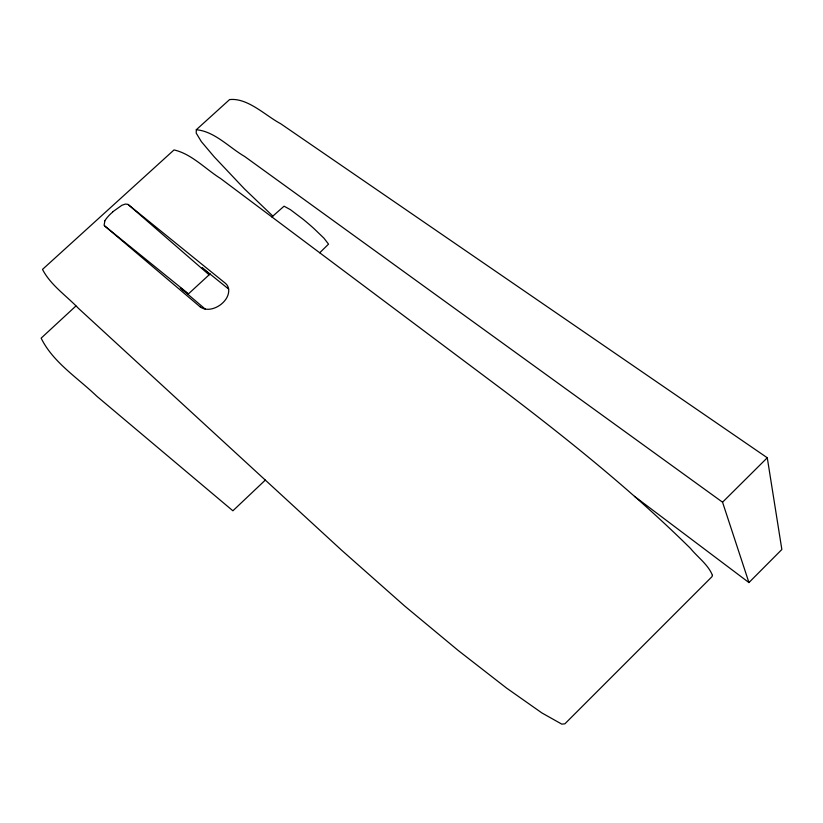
<?xml version="1.0" encoding="UTF-8"?>
<svg xmlns="http://www.w3.org/2000/svg" width="823" height="823" viewBox="0 0 823 823"><rect width="100%" height="100%" fill="white"/><g stroke="black" fill="none" stroke-linecap="round" stroke-linejoin="round"><path stroke-width="1.23" d="M104.83 221.058L104.11 225.245A2.654 2.253 -23.1 0 0 104.593 225.872L200.092 306.804M634.482 496.351L748.94 582.561L781.85 549.497L767.273 457.763L280.622 123.687C265.479 115.652 247.589 97.505 229.555 99.604L196.306 129.736L196.224 133.131L201.368 141.649L214.186 156.823L244.359 188.796L272.835 216.089M748.94 582.561L722.553 502.205L767.273 457.763M265.315 480.087L232.888 510.795L96.754 396.192C77.763 377.87 52.847 362.233 41.15 338.14L75.911 306.002M319.715 252.774L328.542 244.133L323.892 238.114L313.707 228.341A374.547 317.976 -23.1 0 0 303.008 219.196L290.365 209.639L284.058 206.192L271.899 216.953M187.809 294.459L210.153 273.864M112.535 211.953L121.866 205.287L125.343 204.063L127.915 204.341L225.471 283.349M196.306 129.736C214.546 131.32 229.236 147.512 244.688 156.504L722.553 502.205M200.256 306.938C206.162 311.3 214.433 309.036 219.967 305.138A21.727 18.445 -23.1 0 0 224.576 300.909C228.671 296.342 230.903 288.184 225.728 283.565M186.718 292.916L180.309 287.875L205.246 309.098M104.593 225.872L188.477 293.832M228.671 289.079L202.17 267.712L209.556 274.398M128.141 204.495L209.114 274.81M104.665 220.986A36.696 31.151 -23.1 0 1 112.669 212.077M712.44 575.359L711.977 576.686L564.897 723.808L561.8 724.137L541.904 712.944L506.526 688.059L458.246 650.509L404.895 606.212L341.689 550.289L78.442 308.337C66.406 295.724 50.553 285.077 42.508 269.399L174.023 149.93C191.564 153.88 205.483 169.054 220.585 178.519L506.032 392.355C570.113 441.107 633.062 491.773 690.446 548.365C697.544 557.161 708.264 564.64 712.44 575.359"/></g></svg>
